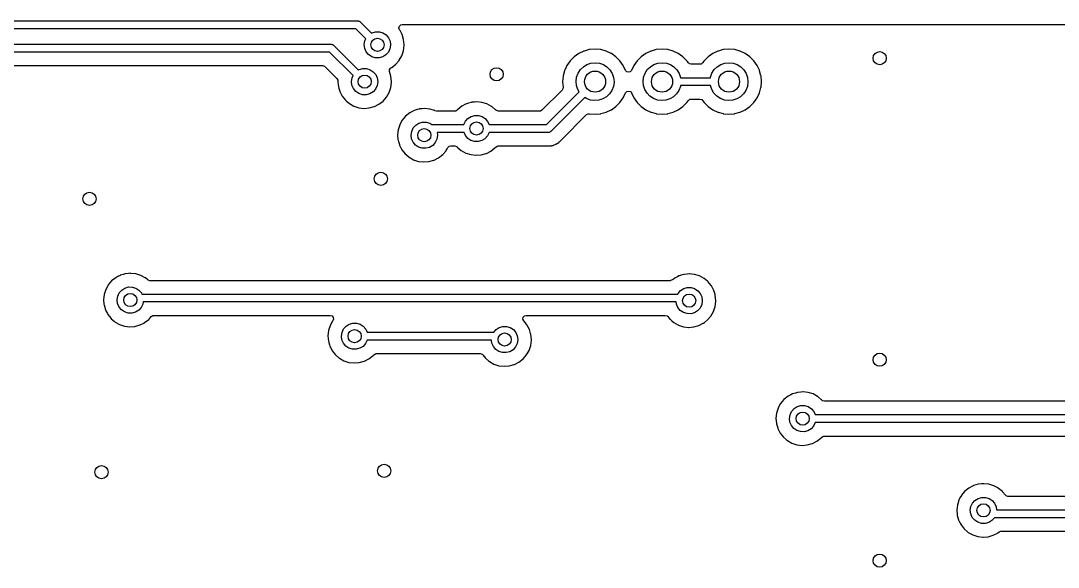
# Model space of a CAD drawing. Extents: x 123 to 292, y -246 to -33.
# Drawn here: x 144.46 to 183.81, y -137.66 to -116.94 of the extents above; entities that cross this region are included whole.
import ezdxf

# ---------------------------------------------------------------- set-up
doc = ezdxf.new("R2010")
doc.units = 0
doc.layers.add('BLACK', color=7, linetype='CONTINUOUS')

msp = doc.modelspace()

# ---------------------------------------------------------------- linework, layer by layer
at = {"layer": 'BLACK', "linetype": 'CONTINUOUS'}
for p, q in [((143.351, -116.944), (157.226, -116.944)), ((157.164, -117.244), (143.352, -117.244)), ((157.548, -117.628), (157.164, -117.244)), ((157.226, -116.944), (157.245, -116.949)), ((157.245, -116.949), (157.265, -116.949)), ((157.265, -116.949), (157.282, -116.959)), ((157.282, -116.959), (157.301, -116.964)), ((157.301, -116.964), (157.315, -116.978)), ((157.315, -116.978), (157.332, -116.988)), ((157.332, -116.988), (157.759, -117.415)), ((158.804, -117.218), (158.823, -117.15)), ((158.825, -117.286), (158.804, -117.218)), ((158.823, -117.15), (158.876, -117.103)), ((158.876, -117.103), (158.93, -117.09)), ((158.93, -117.09), (188.528, -117.09)), ((157.51, -117.71), (157.548, -117.628)), ((157.759, -117.415), (157.784, -117.4)), ((157.784, -117.4), (157.92, -117.361)), ((157.92, -117.361), (158.062, -117.361)), ((158.062, -117.361), (158.198, -117.402)), ((158.198, -117.402), (158.317, -117.479)), ((158.317, -117.479), (158.409, -117.587)), ((158.409, -117.587), (158.468, -117.716)), ((158.828, -117.29), (158.825, -117.286)), ((158.832, -117.295), (158.828, -117.29)), ((158.835, -117.301), (158.832, -117.295)), ((158.844, -117.318), (158.835, -117.301)), ((158.925, -117.47), (158.844, -117.318)), ((158.982, -117.659), (158.925, -117.47)), ((159.001, -117.856), (158.982, -117.659)), ((138.652, -117.833), (156.234, -117.833)), ((156.234, -117.833), (156.253, -117.838)), ((156.253, -117.838), (156.272, -117.838)), ((156.272, -117.838), (156.289, -117.848)), ((156.289, -117.848), (156.309, -117.853)), ((156.309, -117.853), (156.322, -117.867)), ((156.322, -117.867), (156.34, -117.877)), ((156.34, -117.877), (157.275, -118.812)), ((157.488, -117.85), (157.51, -117.71)), ((157.506, -117.99), (157.488, -117.85)), ((157.564, -118.12), (157.506, -117.99)), ((158.464, -118.008), (158.403, -118.136)), ((158.488, -117.868), (158.464, -118.008)), ((158.468, -117.716), (158.488, -117.856)), ((158.488, -117.856), (158.488, -117.868)), ((158.976, -118.081), (159.001, -117.884)), ((159.001, -117.86), (159.001, -117.856)), ((159.001, -117.87), (159.001, -117.86)), ((159.001, -117.86), (159.001, -117.86)), ((159.001, -117.884), (159.001, -117.87)), ((166.024, -118.04), (165.827, -118.093)), ((166.029, -118.039), (166.024, -118.04)), ((166.024, -118.04), (166.024, -118.04)), ((166.243, -118.02), (166.029, -118.039)), ((166.457, -118.039), (166.243, -118.02)), ((166.462, -118.04), (166.457, -118.039)), ((166.659, -118.093), (166.462, -118.04)), ((166.462, -118.04), (166.462, -118.04)), ((168.564, -118.04), (168.367, -118.093)), ((168.569, -118.039), (168.564, -118.04)), ((168.564, -118.04), (168.564, -118.04)), ((168.783, -118.02), (168.569, -118.039)), ((168.997, -118.039), (168.783, -118.02)), ((169.002, -118.04), (168.997, -118.039)), ((169.199, -118.093), (169.002, -118.04)), ((169.002, -118.04), (169.002, -118.04)), ((171.104, -118.04), (170.907, -118.093)), ((171.109, -118.039), (171.104, -118.04)), ((171.104, -118.04), (171.104, -118.04)), ((171.323, -118.02), (171.109, -118.039)), ((171.537, -118.039), (171.323, -118.02)), ((171.542, -118.04), (171.537, -118.039)), ((171.739, -118.093), (171.542, -118.04)), ((171.542, -118.04), (171.542, -118.04)), ((156.171, -118.133), (138.653, -118.133)), ((157.064, -119.025), (156.171, -118.133)), ((157.655, -118.229), (157.564, -118.12)), ((157.773, -118.307), (157.655, -118.229)), ((157.908, -118.35), (157.773, -118.307)), ((158.05, -118.352), (157.908, -118.35)), ((158.187, -118.315), (158.05, -118.352)), ((158.307, -118.241), (158.187, -118.315)), ((158.403, -118.136), (158.307, -118.241)), ((158.797, -118.463), (158.812, -118.445)), ((158.812, -118.445), (158.816, -118.44)), ((158.812, -118.445), (158.812, -118.445)), ((158.816, -118.44), (158.914, -118.268)), ((158.914, -118.268), (158.976, -118.081)), ((165.45, -118.308), (165.298, -118.46)), ((165.626, -118.185), (165.45, -118.308)), ((165.631, -118.183), (165.626, -118.185)), ((165.816, -118.097), (165.631, -118.183)), ((165.631, -118.183), (165.631, -118.183)), ((165.821, -118.094), (165.816, -118.096)), ((165.816, -118.096), (165.816, -118.097)), ((165.827, -118.093), (165.821, -118.094)), ((165.827, -118.093), (165.827, -118.093)), ((166.665, -118.094), (166.659, -118.093)), ((166.659, -118.093), (166.659, -118.093)), ((166.67, -118.096), (166.665, -118.094)), ((166.67, -118.097), (166.67, -118.096)), ((166.855, -118.183), (166.67, -118.097)), ((166.86, -118.185), (166.855, -118.183)), ((166.855, -118.183), (166.855, -118.183)), ((167.036, -118.308), (166.86, -118.185)), ((167.188, -118.46), (167.036, -118.308)), ((167.99, -118.308), (167.838, -118.46)), ((168.166, -118.185), (167.99, -118.308)), ((168.171, -118.183), (168.166, -118.185)), ((168.356, -118.097), (168.171, -118.183)), ((168.171, -118.183), (168.171, -118.183)), ((168.361, -118.094), (168.356, -118.096)), ((168.356, -118.096), (168.356, -118.097)), ((168.367, -118.093), (168.361, -118.094)), ((168.367, -118.093), (168.367, -118.093)), ((169.205, -118.094), (169.199, -118.093)), ((169.199, -118.093), (169.199, -118.093)), ((169.21, -118.096), (169.205, -118.094)), ((169.21, -118.097), (169.21, -118.096)), ((169.395, -118.183), (169.21, -118.097)), ((169.4, -118.185), (169.395, -118.183)), ((169.395, -118.183), (169.395, -118.183)), ((169.576, -118.308), (169.4, -118.185)), ((169.728, -118.46), (169.576, -118.308)), ((170.53, -118.308), (170.378, -118.46)), ((170.706, -118.185), (170.53, -118.308)), ((170.711, -118.183), (170.706, -118.185)), ((170.896, -118.097), (170.711, -118.183)), ((170.711, -118.183), (170.711, -118.183)), ((170.901, -118.094), (170.896, -118.096)), ((170.896, -118.096), (170.896, -118.097)), ((170.907, -118.093), (170.901, -118.094)), ((170.907, -118.093), (170.907, -118.093)), ((171.745, -118.094), (171.739, -118.093)), ((171.739, -118.093), (171.739, -118.093)), ((171.75, -118.096), (171.745, -118.094)), ((171.75, -118.097), (171.75, -118.096)), ((171.935, -118.183), (171.75, -118.097)), ((171.94, -118.185), (171.935, -118.183)), ((171.935, -118.183), (171.935, -118.183)), ((172.116, -118.308), (171.94, -118.185)), ((172.268, -118.46), (172.116, -118.308)), ((138.998, -118.641), (155.909, -118.641)), ((155.909, -118.641), (155.977, -118.662)), ((155.977, -118.662), (155.998, -118.678)), ((155.998, -118.678), (156.454, -119.135)), ((157.275, -118.812), (157.299, -118.797)), ((157.299, -118.797), (157.436, -118.758)), ((157.436, -118.758), (157.577, -118.758)), ((157.577, -118.758), (157.713, -118.799)), ((157.713, -118.799), (157.832, -118.876)), ((158.442, -118.802), (158.48, -118.742)), ((158.442, -118.873), (158.442, -118.802)), ((158.48, -118.742), (158.506, -118.724)), ((158.506, -118.724), (158.513, -118.721)), ((158.513, -118.721), (158.514, -118.72)), ((158.514, -118.72), (158.525, -118.714)), ((158.525, -118.714), (158.531, -118.712)), ((158.525, -118.714), (158.525, -118.714)), ((158.531, -118.712), (158.687, -118.59)), ((158.687, -118.59), (158.797, -118.463)), ((165.083, -118.837), (165.031, -119.028)), ((165.084, -118.831), (165.083, -118.837)), ((165.083, -118.837), (165.083, -118.837)), ((165.09, -118.818), (165.084, -118.831)), ((165.173, -118.641), (165.09, -118.818)), ((165.175, -118.636), (165.173, -118.641)), ((165.173, -118.641), (165.173, -118.641)), ((165.298, -118.46), (165.175, -118.636)), ((165.598, -118.933), (165.685, -118.798)), ((165.685, -118.798), (165.8, -118.686)), ((165.8, -118.686), (165.936, -118.602)), ((165.936, -118.602), (166.088, -118.55)), ((166.088, -118.55), (166.248, -118.533)), ((166.248, -118.533), (166.407, -118.552)), ((166.407, -118.552), (166.559, -118.606)), ((166.559, -118.606), (166.694, -118.692)), ((166.694, -118.692), (166.807, -118.806)), ((166.807, -118.806), (166.892, -118.942)), ((167.311, -118.636), (167.188, -118.46)), ((167.313, -118.641), (167.311, -118.636)), ((167.399, -118.825), (167.313, -118.641)), ((167.313, -118.641), (167.313, -118.641)), ((167.444, -118.877), (167.399, -118.825)), ((167.627, -118.825), (167.58, -118.878)), ((167.713, -118.641), (167.627, -118.825)), ((167.715, -118.636), (167.713, -118.641)), ((167.713, -118.641), (167.713, -118.641)), ((167.838, -118.46), (167.715, -118.636)), ((168.138, -118.933), (168.225, -118.798)), ((168.225, -118.798), (168.34, -118.686)), ((168.34, -118.686), (168.476, -118.602)), ((168.476, -118.602), (168.628, -118.55)), ((168.628, -118.55), (168.788, -118.533)), ((168.788, -118.533), (168.947, -118.552)), ((168.947, -118.552), (169.099, -118.606)), ((169.099, -118.606), (169.234, -118.692)), ((169.234, -118.692), (169.347, -118.806)), ((169.347, -118.806), (169.432, -118.942)), ((169.737, -118.474), (169.728, -118.46)), ((169.784, -118.541), (169.737, -118.474)), ((169.819, -118.574), (169.784, -118.541)), ((169.887, -118.594), (169.819, -118.574)), ((170.219, -118.594), (169.887, -118.594)), ((170.267, -118.585), (170.219, -118.594)), ((170.322, -118.541), (170.267, -118.585)), ((170.369, -118.474), (170.322, -118.541)), ((170.378, -118.46), (170.369, -118.474)), ((170.678, -118.933), (170.765, -118.798)), ((170.765, -118.798), (170.88, -118.686)), ((170.88, -118.686), (171.016, -118.602)), ((171.016, -118.602), (171.168, -118.55)), ((171.168, -118.55), (171.328, -118.533)), ((171.328, -118.533), (171.487, -118.552)), ((171.487, -118.552), (171.639, -118.606)), ((171.639, -118.606), (171.774, -118.692)), ((171.774, -118.692), (171.887, -118.806)), ((171.887, -118.806), (171.972, -118.942)), ((172.391, -118.636), (172.268, -118.46)), ((172.393, -118.641), (172.391, -118.636)), ((172.476, -118.818), (172.393, -118.641)), ((172.393, -118.641), (172.393, -118.641)), ((172.482, -118.831), (172.476, -118.818)), ((172.483, -118.837), (172.482, -118.831)), ((172.535, -119.028), (172.483, -118.837)), ((172.483, -118.837), (172.483, -118.837)), ((156.454, -119.135), (156.488, -119.197)), ((156.488, -119.197), (156.49, -119.227)), ((156.49, -119.227), (156.491, -119.227)), ((156.491, -119.233), (156.49, -119.239)), ((156.491, -119.227), (156.491, -119.233)), ((157.004, -119.247), (157.025, -119.107)), ((157.025, -119.107), (157.064, -119.025)), ((157.832, -118.876), (157.925, -118.984)), ((157.925, -118.984), (157.983, -119.113)), ((157.983, -119.113), (158.004, -119.253)), ((158.496, -119.05), (158.442, -118.873)), ((158.498, -119.056), (158.496, -119.05)), ((158.496, -119.05), (158.496, -119.05)), ((158.517, -119.253), (158.498, -119.056)), ((165.029, -119.039), (165.01, -119.253)), ((165.031, -119.028), (165.029, -119.039)), ((165.523, -119.243), (165.543, -119.084)), ((165.543, -119.084), (165.598, -118.933)), ((166.892, -118.942), (166.945, -119.093)), ((166.945, -119.093), (166.963, -119.253)), ((167.512, -118.897), (167.444, -118.877)), ((167.58, -118.878), (167.512, -118.897)), ((168.063, -119.243), (168.083, -119.084)), ((168.083, -119.084), (168.138, -118.933)), ((169.432, -118.942), (169.485, -119.093)), ((169.485, -119.093), (169.486, -119.103)), ((169.486, -119.103), (170.621, -119.103)), ((170.621, -119.103), (170.623, -119.084)), ((170.623, -119.084), (170.678, -118.933)), ((171.972, -118.942), (172.025, -119.093)), ((172.025, -119.093), (172.043, -119.253)), ((172.537, -119.039), (172.535, -119.028)), ((172.556, -119.253), (172.537, -119.039)), ((156.49, -119.239), (156.491, -119.245)), ((156.491, -119.245), (156.502, -119.375)), ((156.502, -119.375), (156.507, -119.436)), ((156.507, -119.436), (156.526, -119.503)), ((156.526, -119.503), (156.556, -119.609)), ((156.556, -119.609), (156.561, -119.626)), ((156.561, -119.626), (156.564, -119.632)), ((157.022, -119.387), (157.004, -119.247)), ((157.079, -119.517), (157.022, -119.387)), ((157.17, -119.626), (157.079, -119.517)), ((157.288, -119.704), (157.17, -119.626)), ((157.918, -119.533), (157.823, -119.638)), ((157.98, -119.405), (157.918, -119.533)), ((158.003, -119.265), (157.98, -119.405)), ((158.004, -119.253), (158.003, -119.265)), ((158.429, -119.665), (158.492, -119.478)), ((158.492, -119.478), (158.516, -119.281)), ((158.516, -119.281), (158.517, -119.253)), ((164.993, -119.572), (164.229, -120.336)), ((165.02, -119.531), (164.993, -119.572)), ((165.01, -119.253), (165.01, -119.258)), ((165.01, -119.258), (165.029, -119.467)), ((165.027, -119.467), (165.02, -119.531)), ((165.029, -119.467), (165.027, -119.467)), ((165.539, -119.403), (165.523, -119.243)), ((165.589, -119.555), (165.539, -119.403)), ((165.642, -119.642), (165.589, -119.555)), ((166.883, -119.582), (166.795, -119.716)), ((166.94, -119.432), (166.883, -119.582)), ((166.963, -119.273), (166.94, -119.432)), ((166.963, -119.253), (166.963, -119.273)), ((167.399, -119.681), (167.446, -119.628)), ((167.446, -119.628), (167.514, -119.609)), ((167.514, -119.609), (167.582, -119.629)), ((167.582, -119.629), (167.627, -119.681)), ((168.079, -119.403), (168.063, -119.243)), ((168.129, -119.555), (168.079, -119.403)), ((168.213, -119.692), (168.129, -119.555)), ((169.423, -119.582), (169.335, -119.716)), ((169.48, -119.432), (169.423, -119.582)), ((169.484, -119.403), (169.48, -119.432)), ((170.619, -119.403), (169.484, -119.403)), ((170.669, -119.555), (170.619, -119.403)), ((170.753, -119.692), (170.669, -119.555)), ((171.963, -119.582), (171.875, -119.716)), ((172.02, -119.432), (171.963, -119.582)), ((172.043, -119.273), (172.02, -119.432)), ((172.043, -119.253), (172.043, -119.273)), ((172.482, -119.675), (172.494, -119.629)), ((172.494, -119.629), (172.536, -119.472)), ((172.536, -119.472), (172.537, -119.467)), ((172.536, -119.472), (172.536, -119.472)), ((172.537, -119.467), (172.556, -119.253)), ((156.564, -119.632), (156.629, -119.758)), ((156.629, -119.758), (156.652, -119.802)), ((156.652, -119.802), (156.775, -119.957)), ((156.775, -119.957), (156.779, -119.961)), ((156.779, -119.961), (156.779, -119.961)), ((156.779, -119.961), (156.821, -119.997)), ((156.821, -119.997), (156.925, -120.085)), ((157.424, -119.747), (157.288, -119.704)), ((157.565, -119.749), (157.424, -119.747)), ((157.702, -119.712), (157.565, -119.749)), ((157.823, -119.638), (157.702, -119.712)), ((158.047, -120.109), (158.202, -119.987)), ((158.202, -119.987), (158.332, -119.837)), ((158.332, -119.837), (158.429, -119.665)), ((161.672, -120.025), (161.563, -120.035)), ((161.754, -120.018), (161.672, -120.025)), ((161.76, -120.018), (161.754, -120.018)), ((161.945, -120.038), (161.76, -120.018)), ((161.76, -120.018), (161.76, -120.018)), ((164.403, -120.881), (165.642, -119.642)), ((165.854, -119.854), (164.571, -121.137)), ((165.918, -119.896), (165.854, -119.854)), ((166.069, -119.952), (165.918, -119.896)), ((166.228, -119.973), (166.069, -119.952)), ((166.388, -119.958), (166.228, -119.973)), ((166.54, -119.909), (166.388, -119.958)), ((166.678, -119.827), (166.54, -119.909)), ((166.795, -119.716), (166.678, -119.827)), ((167.188, -120.046), (167.311, -119.87)), ((167.311, -119.87), (167.324, -119.842)), ((167.324, -119.842), (167.399, -119.681)), ((167.627, -119.681), (167.702, -119.842)), ((167.702, -119.842), (167.715, -119.87)), ((167.715, -119.87), (167.838, -120.046)), ((168.324, -119.808), (168.213, -119.692)), ((168.458, -119.896), (168.324, -119.808)), ((168.609, -119.952), (168.458, -119.896)), ((168.768, -119.973), (168.609, -119.952)), ((168.928, -119.958), (168.768, -119.973)), ((169.08, -119.909), (168.928, -119.958)), ((169.218, -119.827), (169.08, -119.909)), ((169.335, -119.716), (169.218, -119.827)), ((169.728, -120.046), (169.784, -119.965)), ((169.784, -119.965), (169.839, -119.921)), ((169.839, -119.921), (169.887, -119.911)), ((169.887, -119.911), (170.219, -119.911)), ((170.219, -119.911), (170.287, -119.932)), ((170.287, -119.932), (170.322, -119.965)), ((170.322, -119.965), (170.378, -120.046)), ((170.864, -119.808), (170.753, -119.692)), ((170.998, -119.896), (170.864, -119.808)), ((171.149, -119.952), (170.998, -119.896)), ((171.308, -119.973), (171.149, -119.952)), ((171.468, -119.958), (171.308, -119.973)), ((171.62, -119.909), (171.468, -119.958)), ((171.758, -119.827), (171.62, -119.909)), ((171.875, -119.716), (171.758, -119.827)), ((172.268, -120.046), (172.391, -119.87)), ((172.391, -119.87), (172.404, -119.842)), ((172.404, -119.842), (172.479, -119.68)), ((172.479, -119.68), (172.48, -119.68)), ((172.48, -119.68), (172.482, -119.675)), ((156.925, -120.085), (157.098, -120.182)), ((157.098, -120.182), (157.286, -120.243)), ((157.286, -120.243), (157.482, -120.266)), ((157.482, -120.266), (157.488, -120.266)), ((157.488, -120.266), (157.673, -120.251)), ((157.488, -120.266), (157.488, -120.266)), ((157.673, -120.251), (157.673, -120.251)), ((157.673, -120.251), (157.679, -120.251)), ((157.679, -120.251), (157.87, -120.198)), ((157.87, -120.198), (157.875, -120.195)), ((157.875, -120.195), (158.041, -120.111)), ((157.875, -120.195), (157.875, -120.195)), ((158.041, -120.111), (158.047, -120.109)), ((158.041, -120.111), (158.041, -120.111)), ((159.29, -120.396), (159.211, -120.437)), ((159.381, -120.348), (159.29, -120.396)), ((159.386, -120.345), (159.381, -120.348)), ((159.381, -120.348), (159.381, -120.348)), ((159.496, -120.313), (159.386, -120.345)), ((159.57, -120.291), (159.496, -120.313)), ((159.576, -120.29), (159.57, -120.291)), ((159.57, -120.291), (159.57, -120.291)), ((159.582, -120.289), (159.576, -120.29)), ((159.691, -120.279), (159.582, -120.289)), ((159.582, -120.289), (159.582, -120.289)), ((159.773, -120.272), (159.691, -120.279)), ((159.779, -120.272), (159.773, -120.272)), ((159.964, -120.292), (159.779, -120.272)), ((159.779, -120.272), (159.779, -120.272)), ((159.97, -120.292), (159.964, -120.292)), ((159.964, -120.292), (159.964, -120.292)), ((160.159, -120.351), (159.97, -120.292)), ((160.171, -120.357), (160.159, -120.351)), ((160.231, -120.372), (160.171, -120.357)), ((160.924, -120.372), (160.231, -120.372)), ((160.962, -120.367), (160.924, -120.372)), ((161.021, -120.327), (160.962, -120.367)), ((161.034, -120.312), (161.021, -120.327)), ((161.038, -120.307), (161.034, -120.312)), ((161.192, -120.183), (161.038, -120.307)), ((161.333, -120.109), (161.192, -120.183)), ((161.362, -120.094), (161.333, -120.109)), ((161.368, -120.091), (161.362, -120.094)), ((161.362, -120.094), (161.362, -120.094)), ((161.446, -120.068), (161.368, -120.091)), ((161.551, -120.037), (161.446, -120.068)), ((161.557, -120.036), (161.551, -120.037)), ((161.551, -120.037), (161.551, -120.037)), ((161.563, -120.035), (161.557, -120.036)), ((161.563, -120.035), (161.563, -120.035)), ((161.951, -120.038), (161.945, -120.038)), ((161.945, -120.038), (161.945, -120.038)), ((162.14, -120.097), (161.951, -120.038)), ((162.314, -120.191), (162.14, -120.097)), ((162.319, -120.195), (162.314, -120.191)), ((162.326, -120.201), (162.319, -120.195)), ((162.319, -120.195), (162.319, -120.195)), ((162.466, -120.317), (162.326, -120.201)), ((162.47, -120.322), (162.466, -120.317)), ((162.474, -120.326), (162.47, -120.322)), ((162.47, -120.322), (162.47, -120.322)), ((162.503, -120.352), (162.474, -120.326)), ((162.571, -120.372), (162.503, -120.352)), ((164.14, -120.372), (162.571, -120.372)), ((164.167, -120.37), (164.14, -120.372)), ((164.229, -120.336), (164.167, -120.37)), ((166.462, -120.466), (166.659, -120.413)), ((166.659, -120.413), (166.665, -120.412)), ((166.659, -120.413), (166.659, -120.413)), ((166.665, -120.412), (166.67, -120.409)), ((166.67, -120.409), (166.855, -120.323)), ((166.855, -120.323), (166.86, -120.321)), ((166.855, -120.323), (166.855, -120.323)), ((166.86, -120.321), (167.036, -120.198)), ((167.036, -120.198), (167.188, -120.046)), ((167.838, -120.046), (167.99, -120.198)), ((167.99, -120.198), (168.166, -120.321)), ((168.166, -120.321), (168.171, -120.323)), ((168.171, -120.323), (168.171, -120.323)), ((168.171, -120.323), (168.356, -120.409)), ((168.356, -120.409), (168.361, -120.412)), ((168.361, -120.412), (168.367, -120.413)), ((168.367, -120.413), (168.367, -120.413)), ((168.367, -120.413), (168.564, -120.466)), ((169.002, -120.466), (169.199, -120.413)), ((169.199, -120.413), (169.205, -120.412)), ((169.199, -120.413), (169.199, -120.413)), ((169.205, -120.412), (169.21, -120.409)), ((169.21, -120.409), (169.395, -120.323)), ((169.395, -120.323), (169.4, -120.321)), ((169.395, -120.323), (169.395, -120.323)), ((169.4, -120.321), (169.576, -120.198)), ((169.576, -120.198), (169.728, -120.046)), ((170.378, -120.046), (170.53, -120.198)), ((170.53, -120.198), (170.706, -120.321)), ((170.706, -120.321), (170.711, -120.323)), ((170.711, -120.323), (170.711, -120.323)), ((170.711, -120.323), (170.896, -120.409)), ((170.896, -120.409), (170.901, -120.412)), ((170.901, -120.412), (170.907, -120.413)), ((170.907, -120.413), (170.907, -120.413)), ((170.907, -120.413), (171.104, -120.466)), ((171.542, -120.466), (171.739, -120.413)), ((171.739, -120.413), (171.745, -120.412)), ((171.739, -120.413), (171.739, -120.413)), ((171.745, -120.412), (171.75, -120.409)), ((171.75, -120.409), (171.935, -120.323)), ((171.935, -120.323), (171.94, -120.321)), ((171.935, -120.323), (171.935, -120.323)), ((171.94, -120.321), (172.116, -120.198)), ((172.116, -120.198), (172.268, -120.046)), ((158.927, -120.718), (158.854, -120.851)), ((158.93, -120.712), (158.927, -120.718)), ((158.927, -120.718), (158.927, -120.718)), ((159.057, -120.561), (158.93, -120.712)), ((159.211, -120.437), (159.057, -120.561)), ((159.562, -120.829), (159.698, -120.79)), ((159.698, -120.79), (159.84, -120.79)), ((159.84, -120.79), (159.976, -120.831)), ((161.271, -120.881), (161.329, -120.756)), ((161.329, -120.756), (161.423, -120.65)), ((161.423, -120.65), (161.543, -120.575)), ((161.543, -120.575), (161.679, -120.536)), ((161.679, -120.536), (161.821, -120.536)), ((161.821, -120.536), (161.957, -120.577)), ((161.957, -120.577), (162.076, -120.654)), ((162.076, -120.654), (162.168, -120.762)), ((162.168, -120.762), (162.223, -120.881)), ((164.957, -121.47), (165.924, -120.503)), ((165.924, -120.503), (165.986, -120.469)), ((165.986, -120.469), (166.029, -120.468)), ((166.029, -120.468), (166.029, -120.467)), ((166.029, -120.467), (166.243, -120.486)), ((166.243, -120.486), (166.457, -120.467)), ((166.457, -120.467), (166.462, -120.466)), ((166.462, -120.466), (166.462, -120.466)), ((168.564, -120.466), (168.564, -120.466)), ((168.564, -120.466), (168.569, -120.467)), ((168.569, -120.467), (168.783, -120.486)), ((168.783, -120.486), (168.997, -120.467)), ((168.997, -120.467), (169.002, -120.466)), ((169.002, -120.466), (169.002, -120.466)), ((171.104, -120.466), (171.104, -120.466)), ((171.104, -120.466), (171.109, -120.467)), ((171.109, -120.467), (171.323, -120.486)), ((171.323, -120.486), (171.537, -120.467)), ((171.537, -120.467), (171.542, -120.466)), ((171.542, -120.466), (171.542, -120.466)), ((158.775, -121.074), (158.753, -121.271)), ((158.835, -120.886), (158.775, -121.074)), ((158.854, -120.851), (158.835, -120.886)), ((159.266, -121.279), (159.288, -121.139)), ((159.288, -121.139), (159.348, -121.01)), ((159.348, -121.01), (159.442, -120.904)), ((159.442, -120.904), (159.562, -120.829)), ((159.976, -120.831), (160.053, -120.881)), ((160.053, -120.881), (161.271, -120.881)), ((161.272, -121.181), (160.251, -121.181)), ((160.251, -121.181), (160.266, -121.285)), ((161.323, -121.295), (161.272, -121.181)), ((162.224, -121.183), (162.162, -121.311)), ((162.223, -120.881), (164.403, -120.881)), ((164.465, -121.181), (162.224, -121.181)), ((162.224, -121.181), (162.224, -121.183)), ((164.484, -121.176), (164.465, -121.181)), ((164.504, -121.176), (164.484, -121.176)), ((164.521, -121.166), (164.504, -121.176)), ((164.54, -121.161), (164.521, -121.166)), ((164.554, -121.147), (164.54, -121.161)), ((164.571, -121.137), (164.554, -121.147)), ((158.753, -121.271), (158.753, -121.277)), ((158.753, -121.277), (158.767, -121.441)), ((158.767, -121.441), (158.769, -121.468)), ((158.769, -121.468), (158.784, -121.52)), ((158.784, -121.52), (158.819, -121.64)), ((159.284, -121.419), (159.266, -121.279)), ((159.342, -121.549), (159.284, -121.419)), ((159.433, -121.658), (159.342, -121.549)), ((160.181, -121.565), (160.085, -121.67)), ((160.242, -121.437), (160.181, -121.565)), ((160.266, -121.297), (160.242, -121.437)), ((160.266, -121.285), (160.266, -121.297)), ((161.414, -121.404), (161.323, -121.295)), ((161.532, -121.482), (161.414, -121.404)), ((161.667, -121.525), (161.532, -121.482)), ((161.809, -121.527), (161.667, -121.525)), ((161.946, -121.49), (161.809, -121.527)), ((162.067, -121.416), (161.946, -121.49)), ((162.162, -121.311), (162.067, -121.416)), ((164.785, -121.613), (164.822, -121.585)), ((164.822, -121.585), (164.832, -121.579)), ((164.832, -121.579), (164.865, -121.559)), ((164.865, -121.559), (164.872, -121.555)), ((164.865, -121.559), (164.865, -121.559)), ((164.872, -121.555), (164.887, -121.54)), ((164.887, -121.54), (164.902, -121.527)), ((164.902, -121.527), (164.919, -121.515)), ((164.919, -121.515), (164.949, -121.479)), ((164.949, -121.479), (164.957, -121.47)), ((158.819, -121.64), (158.824, -121.658)), ((158.824, -121.658), (158.914, -121.834)), ((158.914, -121.834), (159.037, -121.989)), ((159.037, -121.989), (159.042, -121.993)), ((159.551, -121.736), (159.433, -121.658)), ((159.686, -121.779), (159.551, -121.736)), ((159.828, -121.781), (159.686, -121.779)), ((159.965, -121.744), (159.828, -121.781)), ((160.085, -121.67), (159.965, -121.744)), ((160.465, -122.019), (160.579, -121.887)), ((160.579, -121.887), (160.59, -121.874)), ((160.59, -121.874), (160.594, -121.869)), ((160.59, -121.874), (160.59, -121.874)), ((160.594, -121.869), (160.633, -121.801)), ((160.633, -121.801), (160.66, -121.753)), ((160.66, -121.753), (160.711, -121.704)), ((160.711, -121.704), (160.769, -121.689)), ((160.769, -121.689), (160.922, -121.689)), ((160.922, -121.689), (160.99, -121.71)), ((160.99, -121.71), (161.012, -121.728)), ((161.012, -121.728), (161.014, -121.73)), ((161.014, -121.73), (161.018, -121.735)), ((161.018, -121.735), (161.169, -121.863)), ((161.169, -121.863), (161.341, -121.96)), ((161.341, -121.96), (161.53, -122.021)), ((161.923, -122.029), (162.114, -121.976)), ((162.114, -121.976), (162.119, -121.973)), ((162.119, -121.973), (162.285, -121.889)), ((162.119, -121.973), (162.119, -121.973)), ((162.285, -121.889), (162.29, -121.887)), ((162.285, -121.889), (162.285, -121.889)), ((162.29, -121.887), (162.446, -121.765)), ((162.446, -121.765), (162.456, -121.753)), ((162.456, -121.753), (162.473, -121.733)), ((162.473, -121.733), (162.533, -121.695)), ((162.533, -121.695), (162.569, -121.689)), ((162.569, -121.689), (164.383, -121.689)), ((164.383, -121.689), (164.395, -121.69)), ((164.395, -121.69), (164.395, -121.69)), ((164.395, -121.69), (164.403, -121.692)), ((164.403, -121.692), (164.473, -121.69)), ((164.473, -121.69), (164.477, -121.689)), ((164.477, -121.689), (164.506, -121.689)), ((164.506, -121.689), (164.511, -121.689)), ((164.511, -121.689), (164.523, -121.688)), ((164.523, -121.688), (164.569, -121.687)), ((164.569, -121.687), (164.589, -121.681)), ((164.589, -121.681), (164.609, -121.677)), ((164.609, -121.677), (164.616, -121.676)), ((164.616, -121.676), (164.622, -121.675)), ((164.622, -121.675), (164.63, -121.674)), ((164.622, -121.675), (164.622, -121.675)), ((164.63, -121.674), (164.637, -121.671)), ((164.637, -121.671), (164.673, -121.657)), ((164.637, -121.671), (164.637, -121.671)), ((164.673, -121.657), (164.684, -121.653)), ((164.684, -121.653), (164.729, -121.64)), ((164.729, -121.64), (164.747, -121.629)), ((164.747, -121.629), (164.765, -121.621)), ((164.765, -121.621), (164.785, -121.613)), ((159.042, -121.993), (159.042, -121.993)), ((159.042, -121.993), (159.085, -122.03)), ((159.085, -122.03), (159.188, -122.117)), ((159.188, -122.117), (159.36, -122.214)), ((159.36, -122.214), (159.548, -122.275)), ((159.548, -122.275), (159.745, -122.298)), ((159.745, -122.298), (159.751, -122.298)), ((159.751, -122.298), (159.936, -122.283)), ((159.751, -122.298), (159.751, -122.298)), ((159.936, -122.283), (159.936, -122.283)), ((159.936, -122.283), (159.942, -122.283)), ((159.942, -122.283), (160.132, -122.23)), ((160.132, -122.23), (160.138, -122.227)), ((160.138, -122.227), (160.303, -122.143)), ((160.138, -122.227), (160.138, -122.227)), ((160.303, -122.143), (160.309, -122.141)), ((160.303, -122.143), (160.303, -122.143)), ((160.309, -122.141), (160.465, -122.019)), ((161.53, -122.021), (161.726, -122.044)), ((161.726, -122.044), (161.732, -122.044)), ((161.732, -122.044), (161.917, -122.029)), ((161.732, -122.044), (161.732, -122.044)), ((161.917, -122.029), (161.917, -122.029)), ((161.917, -122.029), (161.923, -122.029)), ((148.061, -126.685), (147.906, -126.809)), ((148.14, -126.644), (148.061, -126.685)), ((148.23, -126.597), (148.14, -126.644)), ((148.236, -126.594), (148.23, -126.597)), ((148.23, -126.597), (148.23, -126.597)), ((148.345, -126.562), (148.236, -126.594)), ((148.42, -126.54), (148.345, -126.562)), ((148.426, -126.538), (148.42, -126.54)), ((148.42, -126.54), (148.42, -126.54)), ((148.432, -126.537), (148.426, -126.538)), ((148.54, -126.528), (148.432, -126.537)), ((148.432, -126.537), (148.432, -126.537)), ((148.622, -126.52), (148.54, -126.528)), ((148.629, -126.521), (148.622, -126.52)), ((148.813, -126.54), (148.629, -126.521)), ((148.629, -126.521), (148.629, -126.521)), ((148.819, -126.541), (148.813, -126.54)), ((148.813, -126.54), (148.813, -126.54)), ((149.008, -126.599), (148.819, -126.541)), ((149.182, -126.693), (149.008, -126.599)), ((149.187, -126.697), (149.182, -126.693)), ((149.275, -126.77), (149.187, -126.697)), ((149.187, -126.697), (149.187, -126.697)), ((169.251, -126.711), (169.176, -126.771)), ((169.255, -126.707), (169.251, -126.711)), ((169.251, -126.711), (169.251, -126.711)), ((169.368, -126.648), (169.255, -126.707)), ((169.425, -126.618), (169.368, -126.648)), ((169.431, -126.615), (169.425, -126.618)), ((169.425, -126.618), (169.425, -126.618)), ((169.51, -126.592), (169.431, -126.615)), ((169.615, -126.561), (169.51, -126.592)), ((169.62, -126.56), (169.615, -126.561)), ((169.615, -126.561), (169.615, -126.561)), ((169.627, -126.559), (169.62, -126.56)), ((169.735, -126.549), (169.627, -126.559)), ((169.627, -126.559), (169.627, -126.559)), ((169.817, -126.542), (169.735, -126.549)), ((169.824, -126.542), (169.817, -126.542)), ((170.008, -126.562), (169.824, -126.542)), ((169.824, -126.542), (169.824, -126.542)), ((170.014, -126.562), (170.008, -126.562)), ((170.008, -126.562), (170.008, -126.562)), ((170.203, -126.621), (170.014, -126.562)), ((170.377, -126.715), (170.203, -126.621)), ((170.382, -126.719), (170.377, -126.715)), ((147.758, -127), (147.684, -127.134)), ((147.776, -126.966), (147.758, -127)), ((147.779, -126.961), (147.776, -126.966)), ((147.776, -126.966), (147.776, -126.966)), ((147.906, -126.809), (147.779, -126.961)), ((148.291, -127.153), (148.411, -127.077)), ((148.411, -127.077), (148.548, -127.038)), ((148.548, -127.038), (148.689, -127.039)), ((148.689, -127.039), (148.825, -127.08)), ((148.825, -127.08), (148.944, -127.157)), ((149.287, -126.779), (149.275, -126.77)), ((149.355, -126.799), (149.287, -126.779)), ((169.097, -126.799), (149.355, -126.799)), ((169.11, -126.798), (169.097, -126.799)), ((169.176, -126.771), (169.11, -126.798)), ((169.486, -127.174), (169.606, -127.099)), ((169.606, -127.099), (169.742, -127.06)), ((169.742, -127.06), (169.884, -127.061)), ((169.884, -127.061), (170.02, -127.101)), ((170.02, -127.101), (170.139, -127.178)), ((170.507, -126.822), (170.382, -126.719)), ((170.382, -126.719), (170.382, -126.719)), ((170.529, -126.841), (170.507, -126.822)), ((170.533, -126.846), (170.529, -126.841)), ((170.568, -126.888), (170.533, -126.846)), ((170.533, -126.846), (170.533, -126.846)), ((170.654, -126.994), (170.568, -126.888)), ((170.747, -127.169), (170.654, -126.994)), ((147.624, -127.323), (147.602, -127.519)), ((147.684, -127.134), (147.624, -127.323)), ((148.115, -127.527), (148.137, -127.387)), ((148.137, -127.387), (148.197, -127.259)), ((148.197, -127.259), (148.291, -127.153)), ((148.944, -127.157), (149.037, -127.264)), ((149.037, -127.264), (149.056, -127.307)), ((149.056, -127.307), (169.38, -127.307)), ((169.38, -127.307), (169.392, -127.281)), ((169.392, -127.281), (169.486, -127.174)), ((170.139, -127.178), (170.232, -127.286)), ((170.232, -127.286), (170.29, -127.415)), ((170.29, -127.415), (170.31, -127.555)), ((170.749, -127.175), (170.747, -127.169)), ((170.792, -127.317), (170.749, -127.175)), ((170.804, -127.358), (170.792, -127.317)), ((170.824, -127.555), (170.804, -127.358)), ((147.602, -127.519), (147.603, -127.525)), ((147.603, -127.525), (147.616, -127.689)), ((147.616, -127.689), (147.619, -127.716)), ((147.619, -127.716), (147.673, -127.906)), ((148.134, -127.668), (148.115, -127.527)), ((148.191, -127.798), (148.134, -127.668)), ((148.282, -127.906), (148.191, -127.798)), ((149.03, -127.813), (148.935, -127.918)), ((149.092, -127.685), (149.03, -127.813)), ((149.105, -127.607), (149.092, -127.685)), ((169.318, -127.607), (149.105, -127.607)), ((169.329, -127.689), (169.318, -127.607)), ((169.386, -127.819), (169.329, -127.689)), ((169.477, -127.928), (169.386, -127.819)), ((170.225, -127.835), (170.13, -127.94)), ((170.287, -127.707), (170.225, -127.835)), ((170.31, -127.567), (170.287, -127.707)), ((170.31, -127.555), (170.31, -127.567)), ((170.736, -127.967), (170.799, -127.78)), ((170.799, -127.78), (170.823, -127.583)), ((170.823, -127.583), (170.824, -127.555)), ((147.673, -127.906), (147.676, -127.912)), ((147.676, -127.912), (147.745, -128.047)), ((147.745, -128.047), (147.764, -128.082)), ((147.764, -128.082), (147.886, -128.237)), ((147.886, -128.237), (147.891, -128.241)), ((147.891, -128.241), (147.891, -128.241)), ((147.891, -128.241), (148.005, -128.338)), ((148.4, -127.985), (148.282, -127.906)), ((148.535, -128.027), (148.4, -127.985)), ((148.677, -128.03), (148.535, -128.027)), ((148.814, -127.992), (148.677, -128.03)), ((148.935, -127.918), (148.814, -127.992)), ((149.158, -128.389), (149.314, -128.267)), ((149.314, -128.267), (149.326, -128.254)), ((149.326, -128.254), (149.407, -128.159)), ((149.407, -128.159), (149.467, -128.121)), ((149.467, -128.121), (149.503, -128.116)), ((149.503, -128.116), (156.2, -128.116)), ((156.2, -128.116), (156.268, -128.136)), ((156.268, -128.136), (156.315, -128.189)), ((156.325, -128.26), (156.296, -128.323)), ((156.315, -128.189), (156.325, -128.26)), ((163.508, -128.256), (163.52, -128.186)), ((163.536, -128.321), (163.508, -128.256)), ((163.52, -128.186), (163.569, -128.134)), ((163.569, -128.134), (163.633, -128.116)), ((163.633, -128.116), (168.907, -128.116)), ((168.907, -128.116), (168.975, -128.136)), ((168.975, -128.136), (169.006, -128.163)), ((169.006, -128.163), (169.081, -128.259)), ((169.081, -128.259), (169.086, -128.263)), ((169.086, -128.263), (169.086, -128.263)), ((169.086, -128.263), (169.156, -128.323)), ((169.595, -128.006), (169.477, -127.928)), ((169.73, -128.049), (169.595, -128.006)), ((169.872, -128.051), (169.73, -128.049)), ((170.009, -128.014), (169.872, -128.051)), ((170.13, -127.94), (170.009, -128.014)), ((170.389, -128.383), (170.509, -128.289)), ((170.509, -128.289), (170.638, -128.139)), ((170.638, -128.139), (170.736, -127.967)), ((148.005, -128.338), (148.037, -128.366)), ((148.037, -128.366), (148.21, -128.462)), ((148.21, -128.462), (148.398, -128.523)), ((148.398, -128.523), (148.594, -128.547)), ((148.594, -128.547), (148.6, -128.546)), ((148.6, -128.546), (148.785, -128.532)), ((148.6, -128.546), (148.6, -128.546)), ((148.785, -128.532), (148.791, -128.531)), ((148.785, -128.532), (148.785, -128.532)), ((148.791, -128.531), (148.982, -128.478)), ((148.982, -128.478), (148.987, -128.475)), ((148.987, -128.475), (149.153, -128.392)), ((148.987, -128.475), (148.987, -128.475)), ((149.153, -128.392), (149.158, -128.389)), ((149.153, -128.392), (149.153, -128.392)), ((156.149, -128.646), (156.133, -128.694)), ((156.191, -128.512), (156.149, -128.646)), ((156.193, -128.506), (156.191, -128.512)), ((156.191, -128.512), (156.191, -128.512)), ((156.236, -128.428), (156.193, -128.506)), ((156.285, -128.338), (156.236, -128.428)), ((156.288, -128.332), (156.285, -128.338)), ((156.285, -128.338), (156.285, -128.338)), ((156.296, -128.323), (156.288, -128.332)), ((156.646, -128.759), (156.706, -128.63)), ((156.706, -128.63), (156.8, -128.524)), ((156.8, -128.524), (156.92, -128.449)), ((156.92, -128.449), (157.057, -128.41)), ((157.057, -128.41), (157.198, -128.41)), ((157.198, -128.41), (157.334, -128.451)), ((157.334, -128.451), (157.453, -128.528)), ((157.453, -128.528), (157.546, -128.636)), ((157.546, -128.636), (157.6, -128.755)), ((162.398, -128.755), (162.49, -128.651)), ((162.49, -128.651), (162.61, -128.576)), ((162.61, -128.576), (162.746, -128.537)), ((162.746, -128.537), (162.888, -128.537)), ((162.888, -128.537), (163.024, -128.578)), ((163.024, -128.578), (163.143, -128.655)), ((163.143, -128.655), (163.235, -128.763)), ((163.6, -128.401), (163.536, -128.321)), ((163.648, -128.459), (163.6, -128.401)), ((163.658, -128.471), (163.648, -128.459)), ((163.751, -128.646), (163.658, -128.471)), ((163.753, -128.652), (163.751, -128.646)), ((163.798, -128.803), (163.753, -128.652)), ((169.156, -128.323), (169.232, -128.387)), ((169.232, -128.387), (169.405, -128.484)), ((169.405, -128.484), (169.593, -128.545)), ((169.593, -128.545), (169.789, -128.568)), ((169.789, -128.568), (169.795, -128.568)), ((169.795, -128.568), (169.98, -128.553)), ((169.795, -128.568), (169.795, -128.568)), ((169.98, -128.553), (169.98, -128.553)), ((169.98, -128.553), (169.986, -128.553)), ((169.986, -128.553), (170.177, -128.5)), ((170.177, -128.5), (170.182, -128.497)), ((170.182, -128.497), (170.348, -128.413)), ((170.182, -128.497), (170.182, -128.497)), ((170.348, -128.413), (170.353, -128.411)), ((170.348, -128.413), (170.348, -128.413)), ((170.353, -128.411), (170.389, -128.383)), ((156.133, -128.694), (156.111, -128.891)), ((156.111, -128.891), (156.128, -129.088)), ((156.624, -128.899), (156.646, -128.759)), ((156.643, -129.039), (156.624, -128.899)), ((156.7, -129.169), (156.643, -129.039)), ((157.601, -129.057), (157.539, -129.185)), ((157.6, -128.755), (162.398, -128.755)), ((162.318, -129.055), (157.601, -129.055)), ((157.601, -129.055), (157.601, -129.057)), ((162.332, -129.166), (162.318, -129.055)), ((163.235, -128.763), (163.294, -128.892)), ((163.314, -129.044), (163.29, -129.184)), ((163.294, -128.892), (163.314, -129.032)), ((163.314, -129.032), (163.314, -129.044)), ((163.808, -128.835), (163.798, -128.803)), ((163.802, -129.257), (163.827, -129.06)), ((163.827, -129.032), (163.808, -128.835)), ((163.827, -129.06), (163.827, -129.032)), ((156.128, -129.088), (156.145, -129.149)), ((156.145, -129.149), (156.169, -129.232)), ((156.169, -129.232), (156.182, -129.278)), ((156.182, -129.278), (156.185, -129.284)), ((156.185, -129.284), (156.256, -129.422)), ((156.256, -129.422), (156.273, -129.454)), ((156.273, -129.454), (156.395, -129.609)), ((156.791, -129.278), (156.7, -129.169)), ((156.909, -129.356), (156.791, -129.278)), ((157.044, -129.399), (156.909, -129.356)), ((157.186, -129.401), (157.044, -129.399)), ((157.323, -129.364), (157.186, -129.401)), ((157.444, -129.29), (157.323, -129.364)), ((157.539, -129.185), (157.444, -129.29)), ((162.39, -129.296), (162.332, -129.166)), ((162.481, -129.405), (162.39, -129.296)), ((162.599, -129.483), (162.481, -129.405)), ((163.133, -129.417), (163.013, -129.491)), ((163.229, -129.312), (163.133, -129.417)), ((163.29, -129.184), (163.229, -129.312)), ((163.642, -129.616), (163.74, -129.444)), ((163.74, -129.444), (163.802, -129.257)), ((156.395, -129.609), (156.4, -129.613)), ((156.4, -129.613), (156.4, -129.613)), ((156.4, -129.613), (156.53, -129.724)), ((156.53, -129.724), (156.546, -129.737)), ((156.546, -129.737), (156.719, -129.834)), ((156.719, -129.834), (156.907, -129.895)), ((157.3, -129.903), (157.491, -129.85)), ((157.491, -129.85), (157.496, -129.847)), ((157.496, -129.847), (157.662, -129.763)), ((157.496, -129.847), (157.496, -129.847)), ((157.662, -129.763), (157.667, -129.761)), ((157.662, -129.763), (157.662, -129.763)), ((157.667, -129.761), (157.823, -129.639)), ((157.823, -129.639), (157.847, -129.611)), ((157.847, -129.611), (157.851, -129.607)), ((157.851, -129.607), (157.91, -129.569)), ((157.91, -129.569), (157.946, -129.564)), ((157.946, -129.564), (161.887, -129.564)), ((161.887, -129.564), (161.956, -129.584)), ((161.956, -129.584), (161.986, -129.611)), ((161.986, -129.611), (162.081, -129.731)), ((162.081, -129.731), (162.081, -129.731)), ((162.081, -129.731), (162.085, -129.736)), ((162.085, -129.736), (162.09, -129.74)), ((162.09, -129.74), (162.09, -129.74)), ((162.09, -129.74), (162.202, -129.836)), ((162.202, -129.836), (162.236, -129.864)), ((162.734, -129.526), (162.599, -129.483)), ((162.876, -129.528), (162.734, -129.526)), ((163.013, -129.491), (162.876, -129.528)), ((163.357, -129.888), (163.513, -129.766)), ((163.513, -129.766), (163.642, -129.616)), ((156.907, -129.895), (157.103, -129.918)), ((157.103, -129.918), (157.109, -129.918)), ((157.109, -129.918), (157.294, -129.903)), ((157.109, -129.918), (157.109, -129.918)), ((157.294, -129.903), (157.294, -129.903)), ((157.294, -129.903), (157.3, -129.903)), ((162.236, -129.864), (162.408, -129.961)), ((162.408, -129.961), (162.596, -130.022)), ((162.596, -130.022), (162.793, -130.045)), ((162.793, -130.045), (162.799, -130.045)), ((162.799, -130.045), (162.984, -130.03)), ((162.799, -130.045), (162.799, -130.045)), ((162.984, -130.03), (162.984, -130.03)), ((162.984, -130.03), (162.99, -130.03)), ((162.99, -130.03), (163.18, -129.977)), ((163.18, -129.977), (163.186, -129.974)), ((163.186, -129.974), (163.351, -129.89)), ((163.186, -129.974), (163.186, -129.974)), ((163.351, -129.89), (163.357, -129.888)), ((163.351, -129.89), (163.351, -129.89)), ((173.921, -131.036), (173.843, -131.059)), ((173.927, -131.034), (173.921, -131.036)), ((173.921, -131.036), (173.921, -131.036)), ((173.933, -131.033), (173.927, -131.034)), ((174.042, -131.023), (173.933, -131.033)), ((173.933, -131.033), (173.933, -131.033)), ((174.124, -131.016), (174.042, -131.023)), ((174.13, -131.016), (174.124, -131.016)), ((174.315, -131.036), (174.13, -131.016)), ((174.13, -131.016), (174.13, -131.016)), ((174.321, -131.037), (174.315, -131.036)), ((174.315, -131.036), (174.315, -131.036)), ((174.51, -131.095), (174.321, -131.037)), ((173.408, -131.305), (173.281, -131.457)), ((173.562, -131.181), (173.408, -131.305)), ((173.673, -131.123), (173.562, -131.181)), ((173.732, -131.092), (173.673, -131.123)), ((173.737, -131.09), (173.732, -131.092)), ((173.732, -131.092), (173.732, -131.092)), ((173.843, -131.059), (173.737, -131.09)), ((174.684, -131.189), (174.51, -131.095)), ((174.688, -131.193), (174.684, -131.189)), ((174.719, -131.218), (174.688, -131.193)), ((174.688, -131.193), (174.688, -131.193)), ((174.836, -131.315), (174.719, -131.218)), ((174.84, -131.32), (174.836, -131.315)), ((174.844, -131.324), (174.84, -131.32)), ((174.84, -131.32), (174.84, -131.32)), ((174.873, -131.351), (174.844, -131.324)), ((174.941, -131.371), (174.873, -131.351)), ((199.301, -131.371), (174.941, -131.371)), ((173.126, -131.819), (173.104, -132.015)), ((173.135, -131.79), (173.126, -131.819)), ((173.184, -131.636), (173.135, -131.79)), ((173.186, -131.63), (173.184, -131.636)), ((173.184, -131.636), (173.184, -131.636)), ((173.202, -131.6), (173.186, -131.63)), ((173.278, -131.462), (173.202, -131.6)), ((173.281, -131.457), (173.278, -131.462)), ((173.278, -131.462), (173.278, -131.462)), ((173.639, -131.883), (173.699, -131.755)), ((173.699, -131.755), (173.793, -131.648)), ((173.793, -131.648), (173.913, -131.573)), ((173.913, -131.573), (174.049, -131.534)), ((174.049, -131.534), (174.191, -131.535)), ((174.191, -131.535), (174.327, -131.575)), ((174.327, -131.575), (174.446, -131.652)), ((174.446, -131.652), (174.538, -131.76)), ((174.538, -131.76), (174.593, -131.879)), ((173.104, -132.015), (173.104, -132.021)), ((173.104, -132.021), (173.119, -132.197)), ((173.119, -132.197), (173.12, -132.212)), ((173.12, -132.212), (173.126, -132.231)), ((173.617, -132.023), (173.639, -131.883)), ((173.635, -132.164), (173.617, -132.023)), ((173.693, -132.293), (173.635, -132.164)), ((174.593, -132.181), (174.532, -132.309)), ((174.593, -131.879), (199.637, -131.879)), ((174.594, -132.179), (174.593, -132.181)), ((199.618, -132.179), (174.594, -132.179)), ((173.126, -132.231), (173.169, -132.383)), ((173.169, -132.383), (173.175, -132.402)), ((173.175, -132.402), (173.178, -132.408)), ((173.178, -132.408), (173.255, -132.559)), ((173.255, -132.559), (173.265, -132.578)), ((173.265, -132.578), (173.388, -132.733)), ((173.784, -132.402), (173.693, -132.293)), ((173.902, -132.48), (173.784, -132.402)), ((174.037, -132.523), (173.902, -132.48)), ((174.179, -132.525), (174.037, -132.523)), ((174.316, -132.488), (174.179, -132.525)), ((174.436, -132.414), (174.316, -132.488)), ((174.532, -132.309), (174.436, -132.414)), ((173.388, -132.733), (173.393, -132.737)), ((173.393, -132.737), (173.393, -132.737)), ((173.393, -132.737), (173.51, -132.837)), ((173.51, -132.837), (173.539, -132.861)), ((173.539, -132.861), (173.711, -132.958)), ((173.711, -132.958), (173.899, -133.019)), ((174.293, -133.027), (174.483, -132.974)), ((174.483, -132.974), (174.489, -132.971)), ((174.489, -132.971), (174.654, -132.888)), ((174.489, -132.971), (174.489, -132.971)), ((174.654, -132.888), (174.66, -132.885)), ((174.654, -132.888), (174.654, -132.888)), ((174.66, -132.885), (174.816, -132.763)), ((174.816, -132.763), (174.843, -132.731)), ((174.843, -132.731), (174.903, -132.693)), ((174.903, -132.693), (174.939, -132.688)), ((174.939, -132.688), (199.255, -132.688)), ((173.899, -133.019), (174.096, -133.042)), ((174.096, -133.042), (174.102, -133.042)), ((174.102, -133.042), (174.287, -133.028)), ((174.102, -133.042), (174.102, -133.042)), ((174.287, -133.028), (174.293, -133.027)), ((174.287, -133.028), (174.287, -133.028)), ((180.59, -134.572), (180.557, -134.589)), ((180.595, -134.569), (180.59, -134.572)), ((180.59, -134.572), (180.59, -134.572)), ((180.689, -134.542), (180.595, -134.569)), ((180.779, -134.515), (180.689, -134.542)), ((180.785, -134.514), (180.779, -134.515)), ((180.779, -134.515), (180.779, -134.515)), ((180.791, -134.513), (180.785, -134.514)), ((180.9, -134.503), (180.791, -134.513)), ((180.791, -134.513), (180.791, -134.513)), ((180.982, -134.496), (180.9, -134.503)), ((180.988, -134.496), (180.982, -134.496)), ((181.173, -134.516), (180.988, -134.496)), ((180.988, -134.496), (180.988, -134.496)), ((181.179, -134.516), (181.173, -134.516)), ((181.173, -134.516), (181.173, -134.516)), ((181.368, -134.575), (181.179, -134.516)), ((181.542, -134.669), (181.368, -134.575)), ((180.136, -134.942), (180.083, -135.038)), ((180.139, -134.936), (180.136, -134.942)), ((180.136, -134.942), (180.136, -134.942)), ((180.258, -134.795), (180.139, -134.936)), ((180.262, -134.79), (180.258, -134.795)), ((180.266, -134.785), (180.262, -134.79)), ((180.42, -134.661), (180.266, -134.785)), ((180.557, -134.589), (180.42, -134.661)), ((181.546, -134.673), (181.542, -134.669)), ((181.682, -134.785), (181.546, -134.673)), ((181.546, -134.673), (181.546, -134.673)), ((181.694, -134.795), (181.682, -134.785)), ((181.698, -134.8), (181.694, -134.795)), ((181.805, -134.931), (181.698, -134.8)), ((181.698, -134.8), (181.698, -134.8)), ((181.835, -134.957), (181.805, -134.931)), ((181.903, -134.977), (181.835, -134.957)), ((199.075, -134.977), (181.903, -134.977)), ((179.984, -135.298), (179.962, -135.495)), ((179.997, -135.256), (179.984, -135.298)), ((180.042, -135.116), (179.997, -135.256)), ((180.044, -135.11), (180.042, -135.116)), ((180.042, -135.116), (180.042, -135.116)), ((180.083, -135.038), (180.044, -135.11)), ((180.475, -135.503), (180.497, -135.363)), ((180.497, -135.363), (180.557, -135.234)), ((180.557, -135.234), (180.651, -135.128)), ((180.651, -135.128), (180.771, -135.053)), ((180.771, -135.053), (180.907, -135.014)), ((180.907, -135.014), (181.049, -135.014)), ((181.049, -135.014), (181.185, -135.055)), ((181.185, -135.055), (181.304, -135.132)), ((181.304, -135.132), (181.396, -135.24)), ((181.396, -135.24), (181.455, -135.369)), ((181.455, -135.369), (181.472, -135.486)), ((179.962, -135.495), (179.962, -135.501)), ((179.962, -135.501), (179.975, -135.658)), ((179.975, -135.658), (179.978, -135.692)), ((179.978, -135.692), (179.98, -135.698)), ((179.98, -135.698), (180.029, -135.868)), ((180.493, -135.643), (180.475, -135.503)), ((180.551, -135.773), (180.493, -135.643)), ((181.472, -135.486), (199.422, -135.486)), ((180.029, -135.868), (180.033, -135.882)), ((180.033, -135.882), (180.036, -135.888)), ((180.036, -135.888), (180.09, -135.994)), ((180.09, -135.994), (180.123, -136.058)), ((180.123, -136.058), (180.246, -136.213)), ((180.642, -135.882), (180.551, -135.773)), ((180.76, -135.96), (180.642, -135.882)), ((180.895, -136.003), (180.76, -135.96)), ((181.037, -136.005), (180.895, -136.003)), ((181.174, -135.968), (181.037, -136.005)), ((181.294, -135.894), (181.174, -135.968)), ((181.39, -135.789), (181.294, -135.894)), ((181.391, -135.786), (181.39, -135.789)), ((199.423, -135.786), (181.391, -135.786)), ((180.246, -136.213), (180.251, -136.217)), ((180.251, -136.217), (180.251, -136.217)), ((180.251, -136.217), (180.368, -136.317)), ((180.368, -136.317), (180.397, -136.341)), ((180.397, -136.341), (180.569, -136.438)), ((180.569, -136.438), (180.757, -136.499)), ((180.757, -136.499), (180.954, -136.522)), ((180.954, -136.522), (180.96, -136.522)), ((180.96, -136.522), (181.145, -136.507)), ((180.96, -136.522), (180.96, -136.522)), ((181.145, -136.507), (181.145, -136.507)), ((181.145, -136.507), (181.151, -136.507)), ((181.151, -136.507), (181.341, -136.454)), ((181.341, -136.454), (181.347, -136.451)), ((181.347, -136.451), (181.512, -136.367)), ((181.347, -136.451), (181.347, -136.451)), ((181.512, -136.367), (181.518, -136.365)), ((181.512, -136.367), (181.512, -136.367)), ((181.518, -136.365), (181.574, -136.321)), ((181.574, -136.321), (181.64, -136.295)), ((181.64, -136.295), (181.651, -136.294)), ((181.651, -136.294), (198.91, -136.294))]:
    msp.add_line(p, q, dxfattribs=at)
at = {"layer": 'BLACK'}
for centre, radius in [((157.988, -117.856), 0.25), ((177.038, -118.364), 0.25), ((162.509, -118.974), 0.25), ((157.504, -119.253), 0.25), ((166.243, -119.253), 0.4), ((168.783, -119.253), 0.4), ((171.323, -119.253), 0.4), ((161.747, -121.031), 0.25), ((159.766, -121.285), 0.25), ((158.115, -122.936), 0.25), ((147.066, -123.698), 0.25), ((148.615, -127.533), 0.25), ((169.81, -127.555), 0.25), ((157.124, -128.905), 0.25), ((162.814, -129.032), 0.25), ((177.038, -129.794), 0.25), ((174.117, -132.029), 0.25), ((158.242, -134.01), 0.25), ((147.523, -134.061), 0.25), ((180.975, -135.509), 0.25), ((177.038, -137.414), 0.25)]:
    msp.add_circle(centre, radius, dxfattribs=at)

doc.saveas('drawing.dxf')
